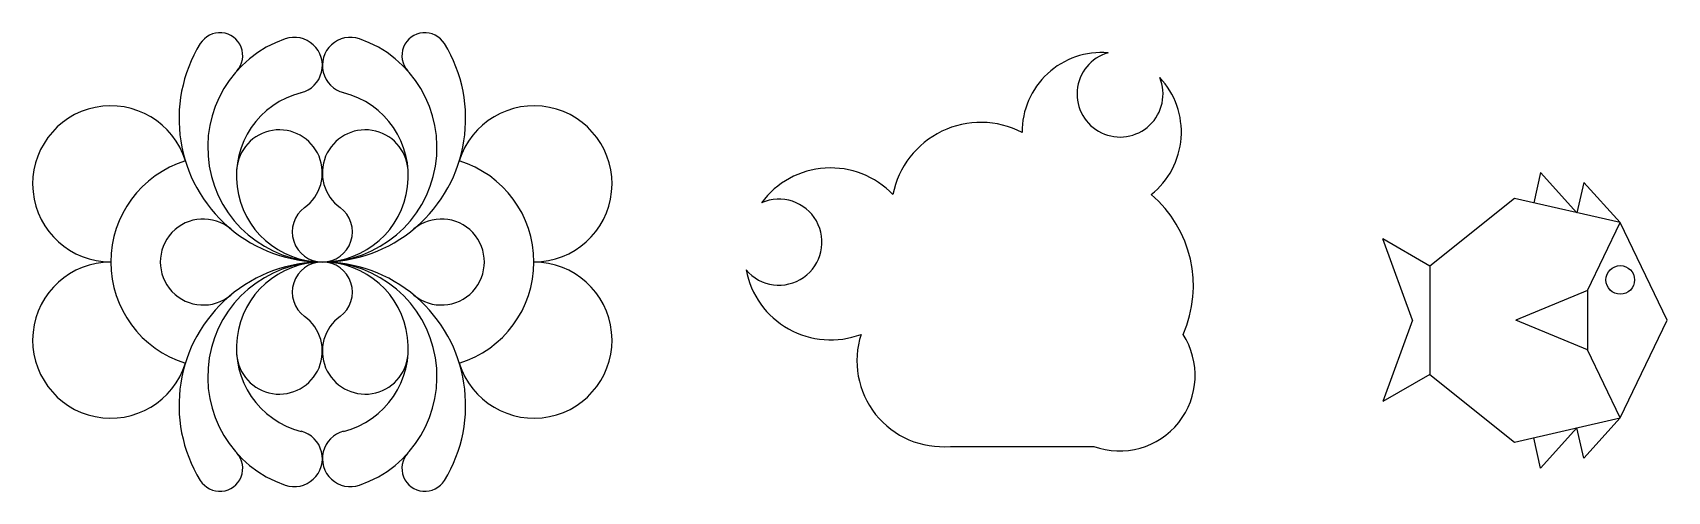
# Model space of a CAD drawing. Header units: millimetres. Extents: x 46 to 617, y 308 to 468.
import ezdxf

# ---------------------------------------------------------------- set-up
doc = ezdxf.new("R2010")
doc.units = ezdxf.units.MM

msp = doc.modelspace()

# ---------------------------------------------------------------- linework, layer by layer
for p, q in [((572.42, 419.2), (570, 408.62)), ((585.11, 405.17), (572.42, 419.2)), ((587.52, 415.75), (585.11, 405.17)), ((600.21, 401.73), (587.52, 415.75)), ((563.33, 410.14), (533.76, 386.56)), ((600.21, 401.73), (563.33, 410.14)), ((588.78, 377.99), (600.21, 401.73)), ((616.63, 367.64), (600.21, 401.73)), ((533.76, 386.56), (517.38, 396.02)), ((527.7, 367.64), (517.38, 396.02)), ((533.76, 386.56), (533.76, 348.73)), ((588.78, 377.99), (563.8, 367.64)), ((588.78, 377.99), (588.78, 357.3)), ((527.7, 367.64), (517.38, 339.27)), ((588.78, 357.3), (563.8, 367.64)), ((600.21, 333.56), (616.63, 367.64)), ((600.21, 333.56), (588.78, 357.3)), ((533.76, 348.73), (517.38, 339.27)), ((533.76, 348.73), (563.33, 325.14)), ((563.33, 325.14), (600.21, 333.56)), ((600.21, 333.56), (587.52, 319.54)), ((572.42, 316.09), (570, 326.67)), ((585.11, 330.11), (572.42, 316.09)), ((587.52, 319.54), (585.11, 330.11)), ((366.48, 323.64), (416.48, 323.64))]:
    msp.add_line(p, q)
msp.add_circle((600.21, 381.73), 5)
for centre, radius, start, end in [((111.59, 459.97), 8, 318.1897, 148.4119), ((183.14, 459.97), 8, 31.5881, 221.8103), ((147.36, 437.97), 50, 148.4119, 31.5881), ((147.36, 427.97), 40, 108.9246, 71.0754), ((137.57, 456.55), 9.8, 284.25, 108.9246), ((157.16, 456.55), 9.8, 71.0754, 255.75), ((419.28, 433.28), 27.8, 85.3682, 180.2221), ((425.68, 446.58), 15, 106.096, 22.4754), ((419.28, 433.28), 27.8, 308.3494, 43.2032), ((147.36, 417.97), 30, 104.25, 75.75), ((73.54, 415.22), 27.25, 17.1311, 270), ((221.18, 415.22), 27.25, 270, 162.8689), ((132.38, 419.09), 14.98, 306.0083, 175.7578), ((162.34, 419.09), 14.98, 4.2422, 233.9917), ((377.09, 405.43), 31.25, 62.5842, 168.8444), ((110.45, 387.97), 36.91, 107.1311, 252.8689), ((184.27, 387.97), 36.91, 287.1311, 72.8689), ((324.7, 390.8), 30, 43.5855, 143.5647), ((409.75, 379.72), 41.54, 335.8571, 49.8571), ((147.36, 398.47), 10.5, 126.0083, 53.9917), ((306.67, 394.91), 15, 220.273, 114.0128), ((105.83, 387.97), 15, 50.2849, 309.7151), ((188.9, 387.97), 15, 230.2849, 129.7151), ((73.54, 360.73), 27.25, 90, 342.8689), ((147.36, 337.97), 50, 328.4119, 211.5881), ((147.36, 347.97), 40, 288.9246, 251.0754), ((147.36, 357.97), 30, 284.25, 255.75), ((147.36, 377.47), 10.5, 306.0083, 233.9917), ((221.18, 360.73), 27.25, 197.1311, 90), ((324.7, 390.8), 30, 190.721, 290.7002), ((132.38, 356.86), 14.98, 184.2422, 53.9917), ((162.34, 356.86), 14.98, 126.0083, 355.7578), ((363.86, 353.53), 30, 162.1287, 275.0141), ((425.53, 348.4), 26.36, 249.9208, 32.9363), ((137.57, 319.4), 9.8, 251.0754, 75.75), ((157.16, 319.4), 9.8, 104.25, 288.9246), ((111.59, 315.97), 8, 211.5881, 41.8103), ((183.14, 315.97), 8, 138.1897, 328.4119)]:
    msp.add_arc(centre, radius, start, end)

doc.saveas('drawing.dxf')
